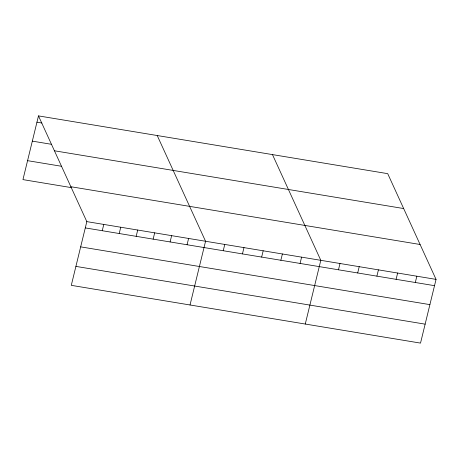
<?xml version="1.0" encoding="UTF-8"?>
<svg xmlns="http://www.w3.org/2000/svg" width="459" height="459" viewBox="0 0 459 459"><rect width="100%" height="100%" fill="white"/><g stroke="black" fill="none" stroke-linecap="round" stroke-linejoin="round"><path stroke-width="0.69" d="M38.481 115.892L86.82 221.622L71.288 285.343L420.519 343.108L436.05 279.388L387.712 173.657L38.481 115.892L22.95 179.612L71.719 187.679M102.248 230.716L103.786 224.428M119.214 233.522L120.746 227.234M136.174 236.328L137.711 230.039M153.14 239.133L154.672 232.845M170.1 241.939L171.632 235.651M187.065 244.745L188.597 238.456M190.026 304.983L205.557 241.262L157.225 135.531M223.235 250.729L224.767 244.435M242.444 253.902L243.976 247.613M261.647 257.08L263.179 250.792M280.856 260.259L282.388 253.97M300.066 263.437L301.597 257.143M305.269 324.048L320.807 260.322L272.468 154.591M338.478 269.789L340.01 263.5M357.687 272.967L359.219 266.679M376.896 276.14L378.428 269.852M396.1 279.319L397.637 273.03M415.309 282.497L416.841 276.209M36.95 122.18L41.901 123.001M32.331 141.131L51.414 144.292M54.437 150.781L403.662 208.547M27.569 160.661L61.495 166.273M70.87 186.727L420.1 244.492M86.82 221.622L436.05 279.388M85.288 227.911L434.518 285.676M80.669 246.862L429.894 304.627M75.907 266.392L425.137 324.157"/></g></svg>
